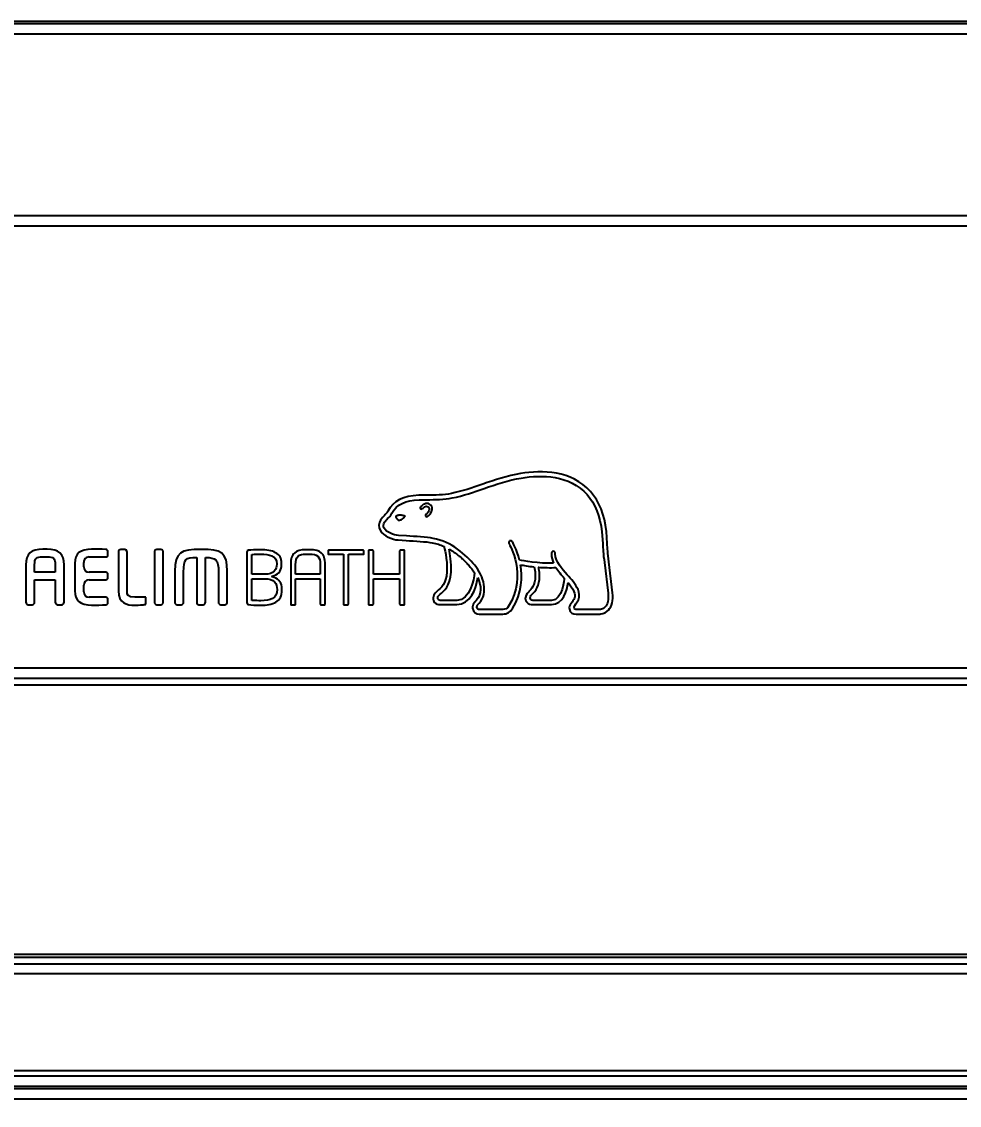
# Model space of a CAD drawing. Extents: x 4885 to 9138, y -729 to 2388.
# Drawn here: x 6000.2 to 6087.3, y 149 to 249.7 of the extents above; entities that cross this region are included whole.
import ezdxf

# ---------------------------------------------------------------- set-up
doc = ezdxf.new("R2010")
doc.units = 0
doc.header["$LTSCALE"] = 10
doc.header["$MEASUREMENT"] = 0
doc.header["$PDMODE"] = 3
doc.header["$PDSIZE"] = -10
doc.layers.get('0').update_dxf_attribs({"linetype": 'CONTINUOUS'})
doc.layers.get('DEFPOINTS').update_dxf_attribs({"linetype": 'CONTINUOUS'})
doc.styles.add('Daelim Dimension', font='NanumGothic.ttf')
doc.dimstyles.new('DEFAULT', dxfattribs={"dimscale": 2, "dimtxt": 2, "dimasz": 2, "dimexe": 0, "dimexo": 2, "dimgap": 1, "dimtad": 1, "dimdec": 1, "dimzin": 9, "dimdsep": 46, "dimtxsty": 'Daelim Dimension', "dimcen": 0.5, "dimclrd": 252, "dimclre": 252, "dimclrt": 3, "dimadec": 1, "dimazin": 0, "dimtfac": 1, "dimtdec": 1, "dimtix": 1, "dimtmove": 0, "dimatfit": 3, "dimfxl": 1, "dimtolj": 1, "dimtzin": 1, "dimlwd": 9, "dimlwe": 9, "dimarcsym": 0})

# ---------------------------------------------------------------- blocks, each defined once
blk = doc.blocks.new('*D68')
at = {"color": 5, "lineweight": 9, "ltscale": 0.5, "transparency": 16777216}
for p, q in [((6167.68, 249.69), (5799.77, 249.69)), ((5801.77, 241.69), (5801.77, -209.07)), ((6189.43, -217.07), (5799.77, -217.07))]:
    blk.add_line(p, q, dxfattribs=at)
at = {"color": 5, "ltscale": 0.5, "transparency": 16777216}
for points in [[(5800.43, 241.69), (5803.1, 241.69), (5801.77, 249.69)], [(5800.43, -209.07), (5803.1, -209.07), (5801.77, -217.07)]]:
    blk.add_solid(points, dxfattribs=at)
at = {"layer": 'DEFPOINTS', "color": 0, "ltscale": 0.5, "transparency": 16777216}
for p in [(6171.68, 249.69), (5801.77, -217.07), (6193.43, -217.07)]:
    blk.add_point(p, dxfattribs=at)
at = {"color": 7, "ltscale": 0.5, "transparency": 16777216, "insert": (5788.88, 16.31), "char_height": 20, "attachment_point": 5, "rotation": 90, "style": 'Daelim Dimension'}
blk.add_mtext('\\A1;467', dxfattribs=at)
blk = doc.blocks.new('*D69')
at = {"color": 5, "lineweight": 9, "ltscale": 0.5, "transparency": 16777216}
for p, q in [((6167.68, 249.69), (5916.18, 249.69)), ((5918.18, 155.9), (5918.18, 241.69)), ((5960.43, 147.9), (5916.18, 147.9))]:
    blk.add_line(p, q, dxfattribs=at)
at = {"color": 5, "ltscale": 0.5, "transparency": 16777216}
for points in [[(5916.85, 241.69), (5919.52, 241.69), (5918.18, 249.69)], [(5916.85, 155.9), (5919.52, 155.9), (5918.18, 147.9)]]:
    blk.add_solid(points, dxfattribs=at)
at = {"layer": 'DEFPOINTS', "color": 0, "ltscale": 0.5, "transparency": 16777216}
for p in [(5918.18, 249.69), (6171.68, 249.69), (5964.43, 147.9)]:
    blk.add_point(p, dxfattribs=at)
at = {"color": 7, "ltscale": 0.5, "transparency": 16777216, "insert": (5905.34, 198.79), "char_height": 20, "attachment_point": 5, "rotation": 90, "style": 'Daelim Dimension'}
blk.add_mtext('\\A1;102', dxfattribs=at)

msp = doc.modelspace()

# ---------------------------------------------------------------- linework, layer by layer
at = {"color": 7, "linetype": 'Continuous', "lineweight": 25}
for p, q in [((6171.68, 249.69), (5973.42, 249.69)), ((5990.93, 249.53), (6171.68, 249.53)), ((6171.68, 248.53), (5990.93, 248.53)), ((5990.5, 231.69), (6386.35, 231.69)), ((6386.35, 230.69), (5990.5, 230.69)), ((6037.83, 205.71), (6037.11, 205.7)), ((6037.13, 205.28), (6037.84, 205.29)), ((6034.24, 204.24), (6034.22, 204.2)), ((6034.58, 203.99), (6034.61, 204.04)), ((6054.11, 202.31), (6054.19, 201.21)), ((6054.61, 201.22), (6054.53, 202.35)), ((6035.19, 201.55), (6035.94, 201.5)), ((6035.97, 201.92), (6035.21, 201.96)), ((6002.58, 200.7), (6002.18, 200.7)), ((6008.23, 200.17), (6008.23, 200.47)), ((6009.21, 200.43), (6009.21, 196.82)), ((6009.79, 200.66), (6009.44, 200.66)), ((6010.02, 196.75), (6010.02, 200.43)), ((6012.57, 200.52), (6012.56, 200.44)), ((6012.56, 200.44), (6012.56, 195.76)), ((6012.61, 200.59), (6012.57, 200.52)), ((6012.68, 200.64), (6012.61, 200.59)), ((6012.77, 200.66), (6012.68, 200.64)), ((6013.15, 200.66), (6012.77, 200.66)), ((6013.24, 200.64), (6013.15, 200.66)), ((6013.31, 200.6), (6013.24, 200.64)), ((6013.35, 200.53), (6013.31, 200.6)), ((6013.37, 200.44), (6013.35, 200.53)), ((6013.37, 195.76), (6013.37, 200.44)), ((6021.15, 200.42), (6021.15, 195.74)), ((6026.99, 200.64), (6026.63, 200.64)), ((6028.68, 200.56), (6028.68, 200.25)), ((6031.95, 200.59), (6028.73, 200.59)), ((6031.99, 200.25), (6031.99, 200.56)), ((6032.43, 200.54), (6032.43, 195.59)), ((6032.84, 200.59), (6032.48, 200.59)), ((6032.89, 198.36), (6032.89, 200.54)), ((6035.32, 200.54), (6035.32, 198.36)), ((6035.73, 200.59), (6035.37, 200.59)), ((6035.78, 195.59), (6035.78, 200.54)), ((6002.18, 199.99), (6002.58, 199.99)), ((6005.16, 199.38), (6005.16, 196.82)), ((6005.98, 199.05), (6005.98, 199.47)), ((6006.48, 199.97), (6008.03, 199.97)), ((6016.48, 199.93), (6016.48, 195.76)), ((6017.29, 195.76), (6017.29, 199.92)), ((6021.61, 200.21), (6021.7, 200.21)), ((6021.61, 198.37), (6021.61, 200.21)), ((6023.91, 199.33), (6023.91, 199.3)), ((6024.37, 199.26), (6024.37, 199.38)), ((6026.63, 200.24), (6026.99, 200.24)), ((6028.73, 200.23), (6030.11, 200.23)), ((6030.11, 200.23), (6030.11, 195.59)), ((6030.57, 200.23), (6031.95, 200.23)), ((6030.57, 195.59), (6030.57, 200.23)), ((6054.35, 199.45), (6054.68, 196.6)), ((6055.1, 196.65), (6054.77, 199.51)), ((6000.61, 199.24), (6000.61, 195.76)), ((6001.42, 198.56), (6001.42, 199.24)), ((6003.34, 198.56), (6001.42, 198.56)), ((6003.34, 199.24), (6003.34, 198.56)), ((6004.16, 195.76), (6004.16, 199.24)), ((6008.03, 198.55), (6006.48, 198.55)), ((6008.23, 198.05), (6008.23, 198.35)), ((6014.44, 198.64), (6014.44, 195.76)), ((6015.26, 195.76), (6015.26, 198.57)), ((6018.5, 198.57), (6018.5, 195.76)), ((6019.32, 195.76), (6019.32, 198.64)), ((6022.79, 198.37), (6021.61, 198.37)), ((6025.21, 199.28), (6025.21, 195.59)), ((6025.67, 198.36), (6025.67, 199.25)), ((6027.95, 198.36), (6025.67, 198.36)), ((6027.95, 199.25), (6027.95, 198.36)), ((6028.41, 195.59), (6028.41, 199.28)), ((6035.32, 198.36), (6032.89, 198.36)), ((6001.42, 195.76), (6001.42, 197.84)), ((6001.42, 197.84), (6003.34, 197.84)), ((6003.34, 197.84), (6003.34, 195.76)), ((6005.98, 196.73), (6005.98, 197.35)), ((6006.48, 197.85), (6008.03, 197.85)), ((6021.61, 195.94), (6021.61, 197.95)), ((6021.61, 197.95), (6022.79, 197.95)), ((6023.44, 198.16), (6023.68, 198.24)), ((6023.68, 198.07), (6023.44, 198.16)), ((6025.67, 195.59), (6025.67, 197.95)), ((6025.67, 197.95), (6027.95, 197.95)), ((6027.95, 197.95), (6027.95, 195.59)), ((6032.89, 197.95), (6035.32, 197.95)), ((6032.89, 195.59), (6032.89, 197.95)), ((6035.32, 197.95), (6035.32, 195.59)), ((6023.94, 196.96), (6023.94, 196.95)), ((6024.4, 196.9), (6024.4, 197.02)), ((6000.83, 195.54), (6001.21, 195.54)), ((6003.56, 195.54), (6003.94, 195.54)), ((6008.03, 196.23), (6006.48, 196.23)), ((6008.23, 195.73), (6008.23, 196.03)), ((6011.75, 196.23), (6010.72, 196.23)), ((6011.51, 195.54), (6011.6, 195.55)), ((6011.71, 195.57), (6011.75, 195.58)), ((6011.75, 195.58), (6011.75, 196.23)), ((6012.56, 195.76), (6012.57, 195.68)), ((6012.57, 195.68), (6012.62, 195.61)), ((6012.62, 195.61), (6012.69, 195.56)), ((6012.69, 195.56), (6012.77, 195.54)), ((6012.77, 195.54), (6013.15, 195.54)), ((6013.15, 195.54), (6013.24, 195.56)), ((6013.24, 195.56), (6013.31, 195.61)), ((6013.31, 195.61), (6013.35, 195.69)), ((6013.35, 195.69), (6013.37, 195.76)), ((6014.66, 195.54), (6015.05, 195.54)), ((6016.69, 195.54), (6017.07, 195.54)), ((6018.72, 195.54), (6019.1, 195.54)), ((6021.7, 195.93), (6021.61, 195.94)), ((6025.24, 195.54), (6025.63, 195.54)), ((6027.99, 195.54), (6028.38, 195.54)), ((6030.15, 195.54), (6030.54, 195.54)), ((6032.48, 195.54), (6032.84, 195.54)), ((6035.37, 195.54), (6035.73, 195.54)), ((6040.64, 195.94), (6039.1, 195.94)), ((6039.1, 195.55), (6040.64, 195.55)), ((6049.44, 195.94), (6047.69, 195.94)), ((6047.74, 195.55), (6049.44, 195.55)), ((6042.72, 194.67), (6044.91, 194.67)), ((6044.91, 195.09), (6042.73, 195.09)), ((6051.73, 194.67), (6053.92, 194.67)), ((6053.92, 195.09), (6051.77, 195.09)), ((5976.05, 189.67), (6163.41, 189.67)), ((6163.41, 188.67), (5976.05, 188.67)), ((6162.81, 188.07), (5966.6, 188.07)), ((5966.15, 163.07), (6177.55, 163.07)), ((5976.06, 162.19), (6187.3, 162.19)), ((6187.3, 161.27), (5976.06, 161.27)), ((5976.05, 152.29), (6187.31, 152.29)), ((5976.05, 151.79), (6187.31, 151.79)), ((5966.15, 150.62), (6177.55, 150.62)), ((6187.31, 150.79), (5976.05, 150.79)), ((6177.55, 149.62), (5966.15, 149.62))]:
    msp.add_line(p, q, dxfattribs=at)
for centre, radius, start, end in [((6008.03, 200.47), 0.2, 359.9994, 85.9981), ((6006.48, 199.47), 0.5, 89.9098, 180), ((6008.03, 200.17), 0.2, 269.9098, 0), ((6006.48, 199.05), 0.5, 180, 269.9758), ((6008.03, 198.35), 0.2, 0, 89.9758), ((6006.48, 197.35), 0.5, 90, 180), ((6008.03, 198.05), 0.2, 270, 0), ((6006.48, 196.73), 0.5, 180, 270), ((6008.03, 196.03), 0.2, 0, 90), ((6008.03, 195.73), 0.2, 273.7151, 0.0007)]:
    msp.add_arc(centre, radius, start, end, dxfattribs=at)
for points, degree in [([(6046.56, 207.72), (6045.34, 207.52), (6044.17, 207.11), (6043.04, 206.73)], 3), ([(6053.05, 206.05), (6051.3, 208.02), (6048.55, 208.04), (6046.56, 207.72)], 3), ([(6046.63, 207.3), (6048.52, 207.62), (6051.11, 207.6), (6052.74, 205.77)], 3), ([(6043.04, 206.73), (6042.09, 206.4), (6041.11, 206.07), (6040.13, 205.86)], 3), ([(6040.22, 205.45), (6041.23, 205.67), (6042.22, 206), (6043.17, 206.33)], 3), ([(6043.17, 206.33), (6044.29, 206.71), (6045.45, 207.11), (6046.63, 207.3)], 3), ([(6037.11, 205.7), (6035.69, 205.66), (6034.73, 205.17), (6034.24, 204.24)], 3), ([(6040.13, 205.86), (6039.45, 205.71), (6038.59, 205.71), (6037.83, 205.71)], 3), ([(6037.84, 205.29), (6038.61, 205.29), (6039.49, 205.3), (6040.22, 205.45)], 3), ([(6052.74, 205.77), (6053.49, 204.93), (6053.95, 203.76), (6054.11, 202.31)], 3), ([(6054.53, 202.35), (6054.36, 203.89), (6053.86, 205.14), (6053.05, 206.05)], 3), ([(6034.61, 204.04), (6035.03, 204.83), (6035.87, 205.24), (6037.13, 205.28)], 3), ([(6037.27, 204.62), (6037.23, 204.57), (6037.22, 204.48), (6037.27, 204.44)], 3), ([(6038.13, 204.86), (6037.8, 205.1), (6037.41, 204.78), (6037.27, 204.62)], 3), ([(6037.27, 204.44), (6037.32, 204.39), (6037.41, 204.41), (6037.46, 204.46)], 3), ([(6037.46, 204.46), (6037.48, 204.48), (6037.74, 204.8), (6037.97, 204.64)], 3), ([(6038.07, 204.39), (6038.05, 204.21), (6037.9, 204.01), (6037.8, 203.95)], 3), ([(6037.9, 203.72), (6038.08, 203.81), (6038.32, 204.11), (6038.36, 204.39)], 3), ([(6037.97, 204.64), (6038.05, 204.58), (6038.08, 204.49), (6038.07, 204.39)], 3), ([(6038.36, 204.39), (6038.38, 204.59), (6038.29, 204.75), (6038.13, 204.86)], 3), ([(6033.56, 203.4), (6033.37, 203.08), (6033.35, 202.76), (6033.51, 202.46)], 3), ([(6033.91, 203.83), (6033.78, 203.7), (6033.65, 203.57), (6033.56, 203.4)], 3), ([(6034.22, 204.2), (6034.14, 204.06), (6034.03, 203.94), (6033.91, 203.83)], 3), ([(6033.92, 203.19), (6033.99, 203.31), (6034.1, 203.42), (6034.21, 203.53)], 3), ([(6034.21, 203.53), (6034.34, 203.67), (6034.48, 203.8), (6034.58, 203.99)], 3), ([(6035, 203.71), (6034.99, 203.79), (6035.06, 203.81)], 2), ([(6035.17, 203.42), (6035.01, 203.61), (6035, 203.71)], 2), ([(6035.06, 203.81), (6035.38, 203.96), (6035.78, 203.8)], 2), ([(6035.38, 203.38), (6035.24, 203.33), (6035.17, 203.42)], 2), ([(6035.76, 203.69), (6035.57, 203.44), (6035.38, 203.38)], 2), ([(6035.78, 203.8), (6035.83, 203.78), (6035.76, 203.69)], 2), ([(6037.8, 203.95), (6037.74, 203.91), (6037.7, 203.83), (6037.73, 203.77)], 3), ([(6037.73, 203.77), (6037.75, 203.71), (6037.83, 203.69), (6037.9, 203.72)], 3), ([(6033.51, 202.46), (6033.81, 201.89), (6034.67, 201.59), (6035.19, 201.55)], 3), ([(6033.88, 202.66), (6033.79, 202.82), (6033.81, 203), (6033.92, 203.19)], 3), ([(6035.21, 201.96), (6034.79, 202), (6034.1, 202.25), (6033.88, 202.66)], 3), ([(6035.94, 201.5), (6036.76, 201.45), (6037.77, 201.4), (6038.36, 201.29)], 3), ([(6038.44, 201.7), (6037.82, 201.81), (6036.79, 201.87), (6035.97, 201.92)], 3), ([(6042.3, 199.2), (6041.48, 200.17), (6040.15, 201.4), (6038.44, 201.7)], 3), ([(6045.54, 201.46), (6045.46, 201.41), (6045.44, 201.29), (6045.5, 201.19)], 3), ([(6045.79, 201.37), (6045.73, 201.47), (6045.63, 201.51), (6045.54, 201.46)], 3), ([(6046.46, 199.69), (6046.21, 200.7), (6045.8, 201.36), (6045.79, 201.37)], 3), ([(6002.18, 200.7), (6001.1, 200.7), (6000.61, 200.25), (6000.61, 199.24)], 3), ([(6004.16, 199.24), (6004.16, 200.25), (6003.67, 200.7), (6002.58, 200.7)], 3), ([(6009.44, 200.66), (6009.31, 200.66), (6009.21, 200.56), (6009.21, 200.43)], 3), ([(6010.02, 200.43), (6010.02, 200.56), (6009.92, 200.66), (6009.79, 200.66)], 3), ([(6016.89, 200.68), (6015.02, 200.68), (6014.44, 200.39), (6014.44, 198.64)], 3), ([(6019.32, 198.64), (6019.32, 200.39), (6018.75, 200.68), (6016.89, 200.68)], 3), ([(6021.18, 200.54), (6021.16, 200.52), (6021.15, 200.49), (6021.15, 200.42)], 3), ([(6021.29, 200.59), (6021.23, 200.58), (6021.2, 200.56), (6021.18, 200.54)], 3), ([(6022.4, 200.64), (6021.95, 200.64), (6021.52, 200.62), (6021.29, 200.59)], 3), ([(6023.81, 200.37), (6023.45, 200.57), (6022.95, 200.65), (6022.4, 200.64)], 3), ([(6024.37, 199.38), (6024.37, 199.88), (6024.16, 200.18), (6023.81, 200.37)], 3), ([(6025.56, 200.34), (6025.33, 200.14), (6025.21, 199.8), (6025.21, 199.28)], 3), ([(6026.63, 200.64), (6026.13, 200.64), (6025.78, 200.55), (6025.56, 200.34)], 3), ([(6028.06, 200.34), (6027.84, 200.55), (6027.48, 200.64), (6026.99, 200.64)], 3), ([(6028.41, 199.28), (6028.41, 199.8), (6028.29, 200.14), (6028.06, 200.34)], 3), ([(6028.73, 200.59), (6028.7, 200.59), (6028.68, 200.57), (6028.68, 200.56)], 3), ([(6031.99, 200.56), (6031.99, 200.59), (6031.99, 200.59), (6031.95, 200.59)], 3), ([(6032.48, 200.59), (6032.45, 200.59), (6032.43, 200.57), (6032.43, 200.54)], 3), ([(6032.89, 200.54), (6032.89, 200.57), (6032.86, 200.59), (6032.84, 200.59)], 3), ([(6035.37, 200.59), (6035.35, 200.59), (6035.32, 200.57), (6035.32, 200.54)], 3), ([(6035.78, 200.54), (6035.78, 200.57), (6035.76, 200.59), (6035.73, 200.59)], 3), ([(6038.36, 201.29), (6038.75, 201.22), (6039.11, 201.1), (6039.45, 200.95)], 3), ([(6039.45, 200.95), (6039.46, 200.91), (6039.77, 199.8), (6039.71, 198.58)], 3), ([(6040.1, 198.56), (6040.15, 199.44), (6040.01, 200.26), (6039.92, 200.7)], 3), ([(6039.92, 200.7), (6041.29, 199.92), (6042.29, 198.51)], 2), ([(6045.5, 201.19), (6045.52, 201.16), (6047.2, 198.3), (6045.45, 195.4)], 3), ([(6049.61, 200.5), (6049.49, 200.49), (6049.41, 200.39), (6049.42, 200.24)], 3), ([(6049.78, 200.27), (6049.77, 200.39), (6049.72, 200.5), (6049.61, 200.5)], 3), ([(6054.19, 201.21), (6054.21, 200.76), (6054.23, 200.3), (6054.35, 199.45)], 3), ([(6054.77, 199.51), (6054.65, 200.34), (6054.63, 200.79), (6054.61, 201.22)], 3), ([(6001.42, 199.24), (6001.42, 199.88), (6001.61, 199.99), (6002.18, 199.99)], 3), ([(6002.58, 199.99), (6003.15, 199.99), (6003.34, 199.88), (6003.34, 199.24)], 3), ([(6015.26, 198.57), (6015.26, 199.81), (6015.43, 199.93), (6016.48, 199.93)], 3), ([(6017.29, 199.92), (6017.78, 199.92), (6018.09, 199.87), (6018.27, 199.7)], 3), ([(6018.27, 199.7), (6018.46, 199.5), (6018.5, 199.14), (6018.5, 198.57)], 3), ([(6021.7, 200.21), (6021.9, 200.22), (6022.16, 200.23), (6022.4, 200.23)], 3), ([(6022.4, 200.23), (6022.84, 200.23), (6023.2, 200.2), (6023.47, 200.07)], 3), ([(6023.47, 200.07), (6023.75, 199.94), (6023.92, 199.69), (6023.91, 199.33)], 3), ([(6023.91, 199.3), (6023.91, 199.07), (6023.86, 198.83), (6023.68, 198.65)], 3), ([(6025.67, 199.25), (6025.67, 199.63), (6025.72, 199.88), (6025.89, 200.04)], 3), ([(6025.89, 200.04), (6026.06, 200.2), (6026.3, 200.24), (6026.63, 200.24)], 3), ([(6026.99, 200.24), (6027.31, 200.24), (6027.56, 200.2), (6027.73, 200.04)], 3), ([(6027.73, 200.04), (6027.9, 199.88), (6027.95, 199.63), (6027.95, 199.25)], 3), ([(6028.68, 200.25), (6028.69, 200.24), (6028.68, 200.24), (6028.69, 200.24)], 3), ([(6028.69, 200.24), (6028.69, 200.24), (6028.71, 200.23), (6028.73, 200.23)], 3), ([(6031.95, 200.23), (6032, 200.24), (6031.99, 200.24), (6031.99, 200.25)], 3), ([(6049.63, 199.4), (6048.21, 199.34), (6046.79, 199.62), (6046.46, 199.69)], 3), ([(6049.42, 200.24), (6049.44, 199.93), (6049.52, 199.65), (6049.63, 199.4)], 3), ([(6050.9, 198.32), (6050.38, 198.91), (6049.82, 199.47), (6049.78, 200.27)], 3), ([(6023.68, 198.65), (6023.5, 198.47), (6023.21, 198.37), (6022.79, 198.37)], 3), ([(6023.68, 198.24), (6024.12, 198.42), (6024.37, 198.77), (6024.37, 199.26)], 3), ([(6039.71, 198.58), (6039.65, 197.47), (6039.17, 197.08), (6038.81, 196.79)], 3), ([(6039.06, 196.49), (6039.45, 196.8), (6040.04, 197.27), (6040.1, 198.56)], 3), ([(6042.29, 198.51), (6042.22, 197.91), (6041.88, 195.94), (6040.64, 195.94)], 3), ([(6042.71, 195.68), (6043.59, 196.66), (6043.15, 198.19), (6042.3, 199.2)], 3), ([(6045.81, 195.18), (6046.7, 196.66), (6046.75, 198.11), (6046.55, 199.24)], 3), ([(6046.55, 199.24), (6046.82, 199.19), (6047.28, 199.11), (6047.82, 199.05)], 3), ([(6047.82, 199.05), (6047.85, 198.89), (6047.91, 198.55), (6047.91, 198.55)], 3), ([(6048.31, 198.59), (6048.26, 198.85), (6048.24, 199.02)], 2), ([(6048.24, 199.02), (6048.72, 198.98), (6049.32, 198.96), (6049.84, 198.99)], 3), ([(6048.33, 198.18), (6048.33, 198.31), (6048.32, 198.44), (6048.31, 198.59)], 3), ([(6049.84, 198.99), (6050.03, 198.68), (6050.36, 198.29), (6050.62, 198)], 3), ([(6051.9, 196.95), (6051.65, 197.48), (6051.27, 197.91), (6050.9, 198.32)], 3), ([(6022.79, 197.95), (6023.22, 197.95), (6023.51, 197.84), (6023.7, 197.65)], 3), ([(6024.4, 197.02), (6024.4, 197.52), (6024.13, 197.91), (6023.68, 198.07)], 3), ([(6023.7, 197.65), (6023.88, 197.46), (6023.94, 197.21), (6023.94, 196.96)], 3), ([(6040.64, 195.55), (6041.91, 195.55), (6042.44, 197.02), (6042.58, 198.05)], 3), ([(6042.58, 198.05), (6042.94, 197.32), (6042.94, 196.48), (6042.47, 195.96)], 3), ([(6047.61, 196.48), (6047.97, 196.83), (6048.33, 197.3), (6048.33, 198.18)], 3), ([(6050.62, 198), (6050.61, 197.98), (6050.48, 195.94), (6049.44, 195.94)], 3), ([(6049.44, 195.55), (6050.53, 195.55), (6050.87, 196.9), (6050.98, 197.59)], 3), ([(6050.62, 198), (6050.62, 198), (6050.62, 198)], 2), ([(6050.98, 197.59), (6051.17, 197.34), (6051.39, 197.05), (6051.52, 196.76)], 3), ([(6005.16, 196.82), (6005.16, 195.93), (6005.67, 195.5), (6006.72, 195.5)], 3), ([(6009.21, 196.82), (6009.21, 195.64), (6010.01, 195.5), (6010.71, 195.5)], 3), ([(6010.72, 196.23), (6010.02, 196.23), (6010.02, 196.49), (6010.02, 196.75)], 3), ([(6023.94, 196.95), (6023.95, 196.55), (6023.79, 196.26), (6023.52, 196.11)], 3), ([(6023.83, 195.78), (6024.18, 196), (6024.4, 196.33), (6024.4, 196.9)], 3), ([(6038.81, 196.79), (6038.81, 196.79), (6038.46, 196.52), (6038.44, 196.19)], 3), ([(6038.86, 196.19), (6038.86, 196.33), (6039.05, 196.48), (6039.06, 196.49)], 3), ([(6047.33, 196.76), (6047.33, 196.76), (6047.04, 196.47), (6047.01, 196.22)], 3), ([(6047.45, 196.19), (6047.45, 196.32), (6047.6, 196.47), (6047.61, 196.48)], 3), ([(6051.52, 196.76), (6051.61, 196.57), (6051.63, 196.36), (6051.56, 196.16)], 3), ([(6051.94, 196), (6052.05, 196.31), (6052.04, 196.64), (6051.9, 196.95)], 3), ([(6054.68, 196.6), (6054.74, 196.01), (6054.65, 195.59), (6054.42, 195.33)], 3), ([(6054.72, 195.04), (6055.05, 195.39), (6055.17, 195.92), (6055.1, 196.65)], 3), ([(6000.61, 195.76), (6000.61, 195.64), (6000.71, 195.54), (6000.83, 195.54)], 3), ([(6001.21, 195.54), (6001.34, 195.54), (6001.42, 195.66), (6001.42, 195.76)], 3), ([(6003.34, 195.76), (6003.34, 195.64), (6003.44, 195.54), (6003.56, 195.54)], 3), ([(6003.94, 195.54), (6004.07, 195.54), (6004.16, 195.66), (6004.16, 195.76)], 3), ([(6006.72, 195.5), (6007.12, 195.5), (6007.64, 195.5), (6008.04, 195.53)], 3), ([(6010.71, 195.5), (6011.22, 195.5), (6011.36, 195.52), (6011.51, 195.54)], 3), ([(6011.6, 195.55), (6011.6, 195.55), (6011.71, 195.57)], 2), ([(6014.44, 195.76), (6014.44, 195.64), (6014.54, 195.54), (6014.66, 195.54)], 3), ([(6015.05, 195.54), (6015.18, 195.54), (6015.26, 195.66), (6015.26, 195.76)], 3), ([(6016.48, 195.76), (6016.48, 195.63), (6016.57, 195.54), (6016.69, 195.54)], 3), ([(6017.07, 195.54), (6017.21, 195.54), (6017.29, 195.66), (6017.29, 195.76)], 3), ([(6018.5, 195.76), (6018.5, 195.64), (6018.6, 195.54), (6018.72, 195.54)], 3), ([(6019.1, 195.54), (6019.24, 195.54), (6019.32, 195.66), (6019.32, 195.76)], 3), ([(6021.15, 195.74), (6021.15, 195.65), (6021.16, 195.62), (6021.18, 195.6)], 3), ([(6021.18, 195.6), (6021.19, 195.59), (6021.23, 195.57), (6021.3, 195.55)], 3), ([(6021.3, 195.55), (6021.56, 195.52), (6021.97, 195.49), (6022.44, 195.49)], 3), ([(6022.44, 195.91), (6022.18, 195.91), (6021.93, 195.92), (6021.7, 195.93)], 3), ([(6023.52, 196.11), (6023.25, 195.95), (6022.88, 195.91), (6022.44, 195.91)], 3), ([(6022.44, 195.49), (6022.98, 195.49), (6023.48, 195.58), (6023.83, 195.78)], 3), ([(6025.21, 195.59), (6025.21, 195.59), (6025.21, 195.57), (6025.22, 195.55)], 3), ([(6025.22, 195.55), (6025.23, 195.54), (6025.24, 195.54), (6025.24, 195.54)], 3), ([(6025.63, 195.54), (6025.65, 195.54), (6025.66, 195.56), (6025.67, 195.59)], 3), ([(6027.95, 195.59), (6027.95, 195.56), (6027.98, 195.54), (6027.99, 195.54)], 3), ([(6028.38, 195.54), (6028.38, 195.54), (6028.39, 195.54), (6028.4, 195.55)], 3), ([(6028.4, 195.55), (6028.41, 195.57), (6028.41, 195.59), (6028.41, 195.59)], 3), ([(6030.11, 195.59), (6030.11, 195.56), (6030.14, 195.54), (6030.15, 195.54)], 3), ([(6030.54, 195.54), (6030.55, 195.54), (6030.57, 195.56), (6030.57, 195.59)], 3), ([(6032.43, 195.59), (6032.43, 195.57), (6032.45, 195.54), (6032.48, 195.54)], 3), ([(6032.84, 195.54), (6032.86, 195.54), (6032.89, 195.57), (6032.89, 195.59)], 3), ([(6035.32, 195.59), (6035.32, 195.57), (6035.35, 195.54), (6035.37, 195.54)], 3), ([(6035.73, 195.54), (6035.76, 195.54), (6035.78, 195.57), (6035.78, 195.59)], 3), ([(6038.44, 196.19), (6038.42, 196.01), (6038.48, 195.85), (6038.58, 195.74)], 3), ([(6038.58, 195.74), (6038.7, 195.61), (6038.87, 195.55), (6039.1, 195.55)], 3), ([(6039.1, 195.94), (6038.99, 195.94), (6038.86, 196.04), (6038.86, 196.19)], 3), ([(6042.47, 195.96), (6042.05, 195.58), (6042.1, 195.21)], 2), ([(6042.5, 195.3), (6042.5, 195.45), (6042.71, 195.68)], 2), ([(6042.73, 195.09), (6042.63, 195.09), (6042.5, 195.15), (6042.5, 195.3)], 3), ([(6045.45, 195.4), (6045.33, 195.19), (6045.15, 195.09), (6044.91, 195.09)], 3), ([(6047.01, 196.22), (6046.95, 195.97), (6047.16, 195.75)], 2), ([(6047.16, 195.75), (6047.29, 195.62), (6047.48, 195.55), (6047.74, 195.55)], 3), ([(6047.69, 195.94), (6047.56, 195.94), (6047.45, 196.05), (6047.45, 196.19)], 3), ([(6051.56, 196.16), (6051.45, 195.8), (6050.99, 195.54), (6051.09, 195.11)], 3), ([(6051.54, 195.3), (6051.54, 195.52), (6051.83, 195.71), (6051.94, 196)], 3), ([(6051.77, 195.09), (6051.64, 195.09), (6051.54, 195.14), (6051.54, 195.3)], 3), ([(6054.42, 195.33), (6054.2, 195.09), (6053.93, 195.09), (6053.92, 195.09)], 3), ([(6042.1, 195.21), (6042.14, 194.82), (6042.46, 194.67), (6042.72, 194.67)], 3), ([(6044.91, 194.67), (6045.3, 194.67), (6045.61, 194.85), (6045.81, 195.18)], 3), ([(6051.09, 195.11), (6051.16, 194.77), (6051.45, 194.67), (6051.73, 194.67)], 3), ([(6053.92, 194.67), (6053.93, 194.67), (6054.38, 194.67), (6054.72, 195.04)], 3)]:
    msp.add_open_spline(points, degree=degree, dxfattribs=at)
for points, knots in [([(6008.04, 200.66), (6007.61, 200.7), (6007.05, 200.7), (6006.72, 200.7), (6005.67, 200.7), (6005.16, 200.27), (6005.16, 199.38)], [0, 0, 0, 0, 0.46544, 0.46544, 0.46544, 1, 1, 1, 1]), ([(6047.91, 198.55), (6047.92, 198.42), (6047.93, 198.3), (6047.93, 198.19), (6047.93, 197.34), (6047.55, 196.97), (6047.33, 196.76)], [0, 0, 0, 0, 0.5, 0.5, 0.5, 1, 1, 1, 1]), ([(5976.15, 162.79), (5976.22, 162.79), (5976.65, 162.79), (5977.43, 162.79), (5978.31, 162.79), (5980.05, 162.79), (5982.85, 162.79), (5991.07, 162.79), (6003.65, 162.79), (6026.02, 162.79), (6065.17, 162.79), (6120.77, 162.79), (6165.18, 162.79), (6187.22, 162.79)], [0, 0, 0, 0, 0.001125, 0.006093, 0.011062, 0.013546, 0.030936, 0.05081, 0.130305, 0.209801, 0.368793, 0.686775, 1, 1, 1, 1])]:
    msp.add_open_spline(points, degree=3, knots=knots, dxfattribs=at)

# ---------------------------------------------------------------- dimensions: what is measured, and where the dimension line sits
at = {"color": 5, "ltscale": 0.5}
dim = msp.add_linear_dim(base=(5801.77, -217.07), p1=(6171.68, 249.69), p2=(6193.43, -217.07), angle=90, dimstyle='DEFAULT', override={"dimtxt": 10, "dimasz": 4, "dimexe": 1, "dimdec": 0, "dimclrd": 5, "dimclre": 5, "dimclrt": 7}, dxfattribs=at)
dim.commit()
dim.dimension.update_dxf_attribs({"geometry": '*D68', "text_midpoint": (5788.88, 16.31)})
dim = msp.add_linear_dim(base=(5918.18, 249.69), p1=(5964.43, 147.9), p2=(6171.68, 249.69), angle=90, dimstyle='DEFAULT', override={"dimtxt": 10, "dimasz": 4, "dimexe": 1, "dimdec": 0, "dimclrd": 5, "dimclre": 5, "dimclrt": 7}, dxfattribs=at)
dim.commit()
dim.dimension.update_dxf_attribs({"geometry": '*D69', "text_midpoint": (5918.18, 198.79), "dimtype": 160})

doc.saveas('drawing.dxf')
